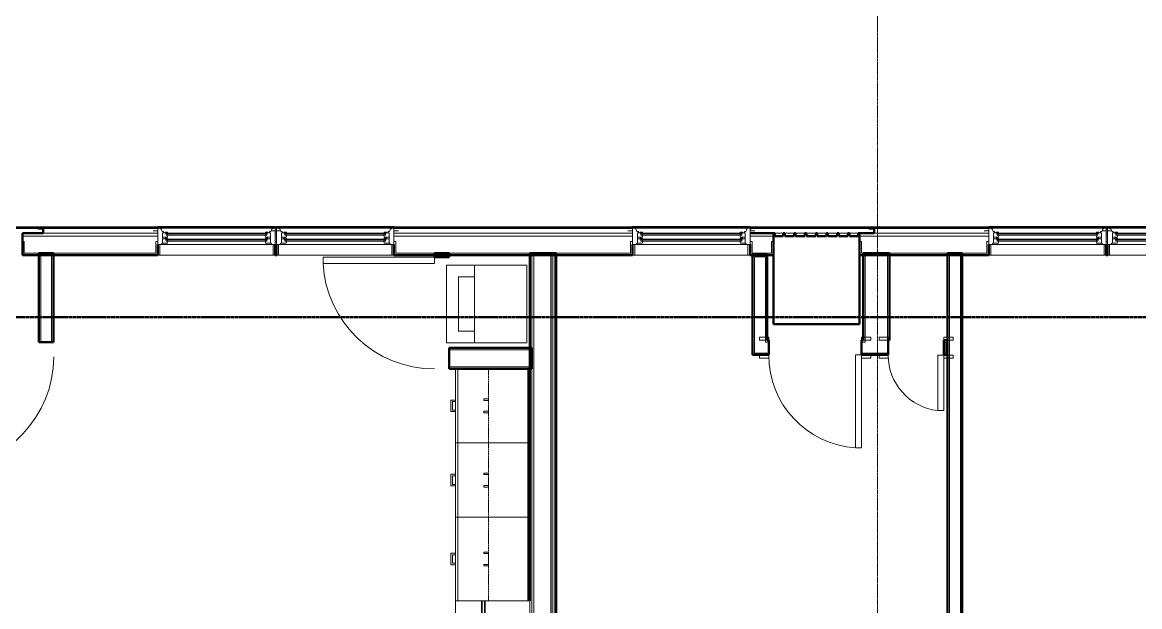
# Model space of a CAD drawing. Header units: inches. Extents: x -4218 to -1830, y 9767 to 12426.
# Drawn here: x -3103.9 to -2742.5, y 11996.1 to 12184.9 of the extents above; entities that cross this region are included whole.
import ezdxf

# ---------------------------------------------------------------- set-up
doc = ezdxf.new("R2010")
doc.units = ezdxf.units.IN
doc.header["$MEASUREMENT"] = 0
for name, pattern in [('Dash', [0.25, 0.125, -0.125]), ('Dash 1_16_', [0.125, 0.0625, -0.0625]), ('Grid Line 1_2_', [0.875, 0.5, -0.125, 0.125, -0.125])]:
    doc.linetypes.add(name, pattern=pattern)
for name, color, linetype, lineweight in [('0-1', 7, 'Continuous', 5), ('0-2', 252, 'Continuous', 9), ('A-DOOR-1', 10, 'Continuous', 9), ('A-DOOR-2', 50, 'Continuous', 20), ('A-DOOR-FRAM-1', 50, 'Continuous', 20), ('A-GENM', 5, 'Continuous', 9), ('A-GENM-6', 5, 'Continuous', 50), ('A-GLAZ-1', 151, 'Continuous', 9), ('A-GLAZ-2', 151, 'Continuous', 20), ('A-GLAZ-3', 151, 'Continuous', 50), ('A-WALL', 113, 'Continuous', 13), ('A-WALL-1', 7, 'Continuous', 50), ('A-WALL-2', 250, 'Continuous', 13), ('A-WALL-3', 253, 'Continuous', 9), ('A-WALL-4', 252, 'Continuous', 9), ('A-WALL-7', 113, 'Continuous', 9), ('A-WALL-8', 113, 'Continuous', 50), ('C-PROP-LINE-1', 91, 'Dash 1_16_', 50), ('I-WALL-1', 7, 'Continuous', 50), ('P-SANR-FIXT-1', 10, 'Continuous', 9), ('Q-CASE-1', 253, 'Continuous', 9), ('Q-CASE-2', 252, 'Continuous', 9), ('Q-CASE-3', 10, 'Continuous', 9), ('Q-CASE-4', 10, 'Dash', 9), ('Q-CASE-5', 254, 'Continuous', 9), ('S-GRID-1', 1, 'Grid Line 1_2_', 9)]:
    doc.layers.add(name, color=color, linetype=linetype, lineweight=lineweight)

# ---------------------------------------------------------------- blocks, each defined once
blk = doc.blocks.new('SWING - SINGLE - FLUSH - 30_ x 80_ - MAGIC PAK DOOR - ACOUSTICAL SEAL-3199411-BACKGROUND - 2ND FLOOR')
at = {"layer": 'A-DOOR-1'}
blk.add_arc((15, -2.375), 30.067, 180, 266.18593, dxfattribs=at)
at = {"layer": 'A-DOOR-2'}
for p, q in [((13, -2.375), (13, -32.375)), ((15, -2.375), (13, -2.375)), ((15, -2.375), (15, -32.375)), ((15, -32.375), (13, -32.375))]:
    blk.add_line(p, q, dxfattribs=at)
at = {"layer": 'A-DOOR-FRAM-1'}
for p, q in [((-18, 2.375), (-18, 3.375)), ((-18, 3.375), (-15, 3.375)), ((-15, 2.375), (-18, 2.375)), ((-15, 3.375), (-15, 2.375)), ((15, 2.375), (15, 3.375)), ((15, 3.375), (18, 3.375)), ((18, 2.375), (15, 2.375)), ((18, 3.375), (18, 2.375)), ((-18, -2.375), (-15, -2.375)), ((-18, -3.375), (-18, -2.375)), ((-15, -3.375), (-18, -3.375)), ((-15, -2.375), (-15, -3.375)), ((15, -2.375), (18, -2.375)), ((15, -3.375), (15, -2.375)), ((18, -3.375), (15, -3.375)), ((18, -2.375), (18, -3.375))]:
    blk.add_line(p, q, dxfattribs=at)
blk = doc.blocks.new('SWING - SINGLE - FLUSH - 1-6 X 6-8 PASSAGE-3199409-BACKGROUND - 2ND FLOOR')
at = {"layer": 'A-DOOR-1'}
blk.add_arc((9, -2.38), 18.07, 180, 263.6442, dxfattribs=at)
at = {"layer": 'A-DOOR-2'}
for p, q in [((7, -2.38), (7, -20.33)), ((9, -2.38), (7, -2.38)), ((9, -2.38), (9, -20.33)), ((9, -20.33), (7, -20.33))]:
    blk.add_line(p, q, dxfattribs=at)
at = {"layer": 'A-DOOR-FRAM-1'}
for p, q in [((-12, 2.37), (-12, 3.37)), ((-12, 3.37), (-9, 3.37)), ((-9, 2.37), (-12, 2.37)), ((-9, 3.37), (-9, 2.37)), ((9, 2.37), (9, 3.37)), ((9, 3.37), (12, 3.37)), ((12, 2.37), (9, 2.37)), ((12, 3.37), (12, 2.37)), ((-12, -2.38), (-9, -2.38)), ((-12, -3.38), (-12, -2.38)), ((-9, -3.38), (-12, -3.38)), ((-9, -2.38), (-9, -3.38)), ((9, -2.38), (12, -2.38)), ((9, -3.38), (9, -2.38)), ((12, -3.38), (9, -3.38)), ((12, -2.38), (12, -3.38))]:
    blk.add_line(p, q, dxfattribs=at)
blk = doc.blocks.new('SWING - SINGLE - FLUSH - 36_ x 80_ - OFFSET PIVOT DOOR AT MAGIC PAK AND WASHER_DRYER-3199414-BACKGROUND - 2ND FLOOR')
at = {"layer": 'A-DOOR-1'}
blk.add_arc((18, 2.37), 36.07, 93.1789, 180, dxfattribs=at)
at = {"layer": 'A-DOOR-2'}
for p, q in [((16, 2.37), (16, 38.39)), ((18, 38.39), (16, 38.39)), ((18, 2.37), (18, 38.39)), ((18, 2.37), (16, 2.37))]:
    blk.add_line(p, q, dxfattribs=at)
blk = doc.blocks.new('Stacked Washer and Dryer - 26_x25_ - Private-1352637-BACKGROUND - 2ND FLOOR')
at = {"layer": 'P-SANR-FIXT-1'}
for p, q in [((0, 12.5), (26, 12.5)), ((0, 12.5), (0, -12.5)), ((16.90625, 12.5), (16.90625, -12.5)), ((26, 12.5), (26, -12.5)), ((16.90625, 8.75), (22.09375, 8.75)), ((22.09375, 8.75), (22.09375, -8.75)), ((22.09375, -8.75), (16.90625, -8.75)), ((26, -12.5), (0, -12.5))]:
    blk.add_line(p, q, dxfattribs=at)
blk = doc.blocks.new('30quot_MicrowaveVent_11166 - 70cm miele oven-2322118-BACKGROUND - 2ND FLOOR')
at = {"layer": 'Q-CASE-3'}
for p, q in [((-14.2, -14.49), (-14.2, 0)), ((15.68, 0), (-14.2, 0)), ((15.68, 0), (15.68, -14.49)), ((15.68, -14.49), (-14.2, -14.49)), ((-14.2, -14.61), (15.68, -14.61)), ((-14.2, -15.39), (-14.2, -14.61)), ((-14.2, -15.6), (-14.2, -15.39)), ((-14.2, -15.39), (15.68, -15.39)), ((-14.2, -15.6), (15.68, -15.6)), ((7.69, -16.55), (7.69, -15.63)), ((7.69, -16.6), (8.88, -16.6)), ((8.88, -15.63), (8.88, -16.55)), ((15.68, -14.61), (15.68, -15.39)), ((15.68, -15.39), (15.68, -15.6))]:
    blk.add_line(p, q, dxfattribs=at)
blk = doc.blocks.new('Base Cabinet 3 Drawer 230 - Base Cabinet 3 Drawer 230 27_-V31-BACKGROUND - 2ND FLOOR')
at = {"layer": 'Q-CASE-1'}
for p, q in [((-12.76, -0.37), (-12.76, 0)), ((-1.14, -24), (-0.64, -24)), ((2.61, -24), (2.11, -24))]:
    blk.add_line(p, q, dxfattribs=at)
at = {"layer": 'Q-CASE-2'}
for p, q in [((-12.76, -23.25), (-12.76, -0.37)), ((14.24, -14.49), (14.24, -14.61)), ((14.24, -15.6), (14.24, -23.25)), ((-12.76, -23.25), (-12.76, -24)), ((14.24, -23.25), (-12.76, -23.25)), ((-12.76, -24), (14.24, -24)), ((-1.14, -24), (-0.64, -24)), ((2.61, -24), (2.11, -24)), ((14.24, -24), (14.24, -23.25))]:
    blk.add_line(p, q, dxfattribs=at)
at = {"layer": 'Q-CASE-3'}
for p, q in [((-1.14, -24), (-1.14, -25.5)), ((-0.64, -25), (-0.64, -24)), ((2.11, -25), (-0.64, -25)), ((2.11, -24), (2.11, -25)), ((2.61, -25.5), (2.61, -24)), ((-1.14, -25.5), (2.61, -25.5))]:
    blk.add_line(p, q, dxfattribs=at)
at = {"layer": 'Q-CASE-5'}
for p, q in [((-12.76, 0), (14.24, 0)), ((-1.14, -24), (-0.64, -24)), ((2.61, -24), (2.11, -24))]:
    blk.add_line(p, q, dxfattribs=at)
blk = doc.blocks.new('Base Cabinet 3 Drawer 230 - Base Cabinet 3 Drawer 230 24_-V17-BACKGROUND - 2ND FLOOR')
at = {"layer": 'Q-CASE-1'}
for p, q in [((-11.26, -0.37), (-11.26, 0)), ((12.74, 0), (12.74, -0.37)), ((-1.14, -24), (-0.64, -24)), ((2.61, -24), (2.11, -24))]:
    blk.add_line(p, q, dxfattribs=at)
at = {"layer": 'Q-CASE-2'}
for p, q in [((-11.26, -23.25), (-11.26, -0.37)), ((12.74, -0.37), (12.74, -23.25)), ((-11.26, -23.25), (-11.26, -24)), ((12.74, -23.25), (-11.26, -23.25)), ((-11.26, -24), (12.74, -24)), ((-1.14, -24), (-0.64, -24)), ((2.61, -24), (2.11, -24)), ((12.74, -24), (12.74, -23.25))]:
    blk.add_line(p, q, dxfattribs=at)
at = {"layer": 'Q-CASE-3'}
for p, q in [((-1.14, -24), (-1.14, -25.5)), ((-0.64, -25), (-0.64, -24)), ((2.11, -25), (-0.64, -25)), ((2.11, -24), (2.11, -25)), ((2.61, -25.5), (2.61, -24)), ((-1.14, -25.5), (2.61, -25.5))]:
    blk.add_line(p, q, dxfattribs=at)
at = {"layer": 'Q-CASE-5'}
for p, q in [((-11.26, 0), (12.74, 0)), ((-1.14, -24), (-0.64, -24)), ((2.61, -24), (2.11, -24))]:
    blk.add_line(p, q, dxfattribs=at)
blk = doc.blocks.new('Base Cabinet 3 Drawer 230 - Base Cabinet 3 Drawer 230 24_-V19-BACKGROUND - 2ND FLOOR')
at = {"layer": 'Q-CASE-1'}
for p, q in [((-0.64, 24), (-1.14, 24)), ((2.11, 24), (2.61, 24)), ((12.74, 24), (12.74, 23.25)), ((12.74, 0.37), (12.74, 23.25)), ((-11.26, 0.37), (-11.26, 0))]:
    blk.add_line(p, q, dxfattribs=at)
at = {"layer": 'Q-CASE-2'}
for p, q in [((-11.26, 24), (12.74, 24)), ((-11.26, 23.25), (-11.26, 24)), ((12.74, 23.25), (-11.26, 23.25)), ((-11.26, 23.25), (-11.26, 0.37)), ((-0.64, 24), (-1.14, 24)), ((2.11, 24), (2.61, 24))]:
    blk.add_line(p, q, dxfattribs=at)
at = {"layer": 'Q-CASE-3'}
for p, q in [((2.61, 25.5), (-1.14, 25.5)), ((-1.14, 25.5), (-1.14, 24)), ((2.61, 24), (2.61, 25.5)), ((-0.64, 24), (-0.64, 25)), ((-0.64, 25), (2.11, 25)), ((2.11, 25), (2.11, 24))]:
    blk.add_line(p, q, dxfattribs=at)
at = {"layer": 'Q-CASE-5'}
for p, q in [((-0.64, 24), (-1.14, 24)), ((2.11, 24), (2.61, 24)), ((12.74, 0), (12.74, 0.37)), ((-11.26, 0), (12.74, 0))]:
    blk.add_line(p, q, dxfattribs=at)
blk = doc.blocks.new('300 Series Wall Hung Cabinet_302 - 27_ X 24_-2766376-BACKGROUND - 2ND FLOOR')
at = {"layer": 'Q-CASE-3'}
for p, q in [((-1.76, 14.69), (-2.25, 14.69)), ((-2.25, 14.69), (-2.25, 13.19)), ((-1.76, 13.19), (-1.76, 14.69)), ((2.24, 14.69), (1.75, 14.69)), ((1.75, 14.69), (1.75, 13.19)), ((2.24, 13.19), (2.24, 14.69)), ((-1.76, 13.19), (-2.25, 13.19)), ((2.24, 13.19), (1.75, 13.19))]:
    blk.add_line(p, q, dxfattribs=at)
at = {"layer": 'Q-CASE-4'}
for p, q in [((-13.5, 0.19), (-13.5, 13.19)), ((-13.5, 13.19), (13.5, 13.19)), ((13.5, 13.19), (13.5, 0.19)), ((13.5, 0.19), (-13.5, 0.19))]:
    blk.add_line(p, q, dxfattribs=at)
blk = doc.blocks.new('300 Series Wall Hung Cabinet_302 - 24_ X 24_-2588623-BACKGROUND - 2ND FLOOR')
at = {"layer": 'Q-CASE-3'}
for p, q in [((-2.25, -13.19), (-1.76, -13.19)), ((-2.25, -13.19), (-2.25, -14.69)), ((-1.76, -14.69), (-1.76, -13.19)), ((1.75, -13.19), (2.24, -13.19)), ((1.75, -13.19), (1.75, -14.69)), ((2.24, -14.69), (2.24, -13.19)), ((-2.25, -14.69), (-1.76, -14.69)), ((1.75, -14.69), (2.24, -14.69))]:
    blk.add_line(p, q, dxfattribs=at)
at = {"layer": 'Q-CASE-4'}
for p, q in [((12, -0.19), (-12, -0.19)), ((-12, -0.19), (-12, -13.19)), ((12, -13.19), (12, -0.19)), ((-12, -13.19), (12, -13.19))]:
    blk.add_line(p, q, dxfattribs=at)
blk = doc.blocks.new('300 Series Wall Hung Cabinet_302 - 24_ X 24_-2590484-BACKGROUND - 2ND FLOOR')
at = {"layer": 'Q-CASE-3'}
for p, q in [((-1.76, 14.69), (-2.25, 14.69)), ((-2.25, 14.69), (-2.25, 13.19)), ((-1.76, 13.19), (-1.76, 14.69)), ((2.24, 14.69), (1.75, 14.69)), ((1.75, 14.69), (1.75, 13.19)), ((2.24, 13.19), (2.24, 14.69)), ((-1.76, 13.19), (-2.25, 13.19)), ((2.24, 13.19), (1.75, 13.19))]:
    blk.add_line(p, q, dxfattribs=at)
at = {"layer": 'Q-CASE-4'}
for p, q in [((-12, 0.19), (-12, 13.19)), ((-12, 13.19), (12, 13.19)), ((12, 13.19), (12, 0.19)), ((12, 0.19), (-12, 0.19))]:
    blk.add_line(p, q, dxfattribs=at)
blk = doc.blocks.new('CTR - 1st Phase - Unit Layouts_rvt-1-BACKGROUND - 2ND FLOOR')
at = {"layer": 'A-WALL-1'}
for p, q in [((-3098.6, 12110.34), (-3098.6, 12081.6)), ((-3097.97, 12110.34), (-3098.6, 12110.34)), ((-3094.47, 12110.34), (-3097.97, 12110.34)), ((-3093.85, 12110.34), (-3094.47, 12110.34)), ((-3093.85, 12081.6), (-3093.85, 12110.34)), ((-2970.65, 12110.34), (-2970.65, 12109.01)), ((-2970.03, 12110.34), (-2970.65, 12110.34)), ((-2970.65, 12109.01), (-2965.9, 12109.01)), ((-2966.53, 12110.34), (-2970.03, 12110.34)), ((-2965.9, 12110.34), (-2966.53, 12110.34)), ((-2965.9, 12109.01), (-2965.9, 12110.34)), ((-2867.7, 12109.81), (-2867.7, 12077.44)), ((-2867.07, 12109.81), (-2867.7, 12109.81)), ((-2863.57, 12109.81), (-2867.07, 12109.81)), ((-2862.95, 12109.81), (-2863.57, 12109.81)), ((-2862.95, 12082.19), (-2862.95, 12109.81)), ((-2804.62, 12110.34), (-2804.62, 11922.54)), ((-2804, 12110.34), (-2804.62, 12110.34)), ((-2800.5, 12110.34), (-2804, 12110.34)), ((-2799.87, 12110.34), (-2800.5, 12110.34)), ((-2799.87, 11922.54), (-2799.87, 12110.34)), ((-2862.44, 12082.19), (-2862.95, 12082.19)), ((-2862.44, 12077.44), (-2862.44, 12082.19)), ((-2831.94, 12082.19), (-2832.44, 12082.19)), ((-2832.44, 12082.19), (-2832.44, 12077.44)), ((-2823.81, 12077.44), (-2823.81, 12082.19)), ((-2804.62, 12082.19), (-2805.81, 12082.19)), ((-2805.81, 12082.19), (-2805.81, 12077.44)), ((-2804.62, 12081.56), (-2804.62, 12082.19)), ((-3098.6, 12081.6), (-3093.85, 12081.6)), ((-2939.15, 12079.76), (-2965.9, 12079.76)), ((-2965.9, 12079.76), (-2965.9, 12073.01)), ((-2939.15, 12073.01), (-2939.15, 12079.76)), ((-2804.62, 12078.06), (-2804.62, 12081.56)), ((-2867.7, 12077.44), (-2867.07, 12077.44)), ((-2867.07, 12077.44), (-2862.95, 12077.44)), ((-2862.95, 12077.44), (-2862.44, 12077.44)), ((-2832.44, 12077.44), (-2823.81, 12077.44)), ((-2805.81, 12077.44), (-2804.62, 12077.44)), ((-2804.62, 12077.44), (-2804.62, 12078.06)), ((-2965.9, 12073.01), (-2939.15, 12073.01)), ((-2939.77, 12073.01), (-2940.15, 12073.01)), ((-2940.15, 12073.01), (-2940.15, 11998.01)), ((-2939.77, 11998.01), (-2939.77, 12073.01))]:
    blk.add_line(p, q, dxfattribs=at)
at = {"layer": 'A-WALL-2'}
for p, q in [((-3097.97, 12081.6), (-3097.97, 12109.72)), ((-3094.47, 12109.72), (-3097.97, 12109.72)), ((-3094.47, 12081.6), (-3094.47, 12109.72)), ((-2970.03, 12109.01), (-2970.03, 12109.72)), ((-2966.53, 12109.72), (-2970.03, 12109.72)), ((-2966.53, 12109.01), (-2966.53, 12109.72)), ((-2867.07, 12078.06), (-2867.07, 12109.19)), ((-2863.57, 12109.19), (-2867.07, 12109.19)), ((-2863.57, 12081.56), (-2863.57, 12109.19)), ((-2831.31, 12110.34), (-2831.31, 12082.19)), ((-2824.06, 12110.34), (-2824.06, 12082.19)), ((-2804, 11922.54), (-2804, 12109.71)), ((-2800.5, 12109.71), (-2804, 12109.71)), ((-2800.5, 11922.54), (-2800.5, 12109.71)), ((-2831.31, 12082.19), (-2831.31, 12081.56)), ((-2824.06, 12082.19), (-2824.06, 12081.56)), ((-2939.15, 12079.13), (-2965.9, 12079.13)), ((-2862.95, 12081.56), (-2863.57, 12081.56)), ((-2862.44, 12081.56), (-2862.95, 12081.56)), ((-2831.31, 12081.56), (-2832.44, 12081.56)), ((-2823.81, 12081.56), (-2824.06, 12081.56)), ((-2805.25, 12081.56), (-2805.81, 12081.56)), ((-2805.25, 12078.06), (-2805.25, 12081.56)), ((-2863.57, 12078.06), (-2867.07, 12078.06)), ((-2862.95, 12078.06), (-2863.57, 12078.06)), ((-2862.44, 12078.06), (-2862.95, 12078.06)), ((-2823.81, 12078.06), (-2832.44, 12078.06)), ((-2805.25, 12078.06), (-2805.81, 12078.06)), ((-2939.15, 12073.63), (-2965.9, 12073.63))]:
    blk.add_line(p, q, dxfattribs=at)
at = {"layer": 'A-WALL-3'}
for p in [(-2940.15, 12073.01), (-2939.77, 11998.01)]:
    blk.add_line(p, (-2939.77, 12073.01), dxfattribs=at)
at = {"layer": 'A-WALL-4'}
blk.add_line((-2940.15, 12073.01), (-2940.15, 11998.01), dxfattribs=at)
at = {"layer": 'A-WALL-7'}
for p, q in [((-2940.15, 12073.01), (-2963.77, 12073.01)), ((-2963.77, 12073.01), (-2963.77, 11942.75)), ((-2963.77, 11942.75), (-2963.77, 12073.01)), ((-2963.77, 12073.01), (-2940.15, 12073.01)), ((-2939.77, 12073.01), (-2940.15, 12073.01)), ((-2940.15, 12073.01), (-2939.77, 12073.01)), ((-2939.77, 11998.01), (-2939.77, 12073.01)), ((-2939.77, 12073.01), (-2939.77, 11998.01))]:
    blk.add_line(p, q, dxfattribs=at)
at = {"layer": 'I-WALL-1'}
for p, q in [((-2823.44, 12110.34), (-2831.94, 12110.34)), ((-2831.94, 12110.34), (-2831.94, 12082.19)), ((-2823.44, 12082.19), (-2823.44, 12110.34)), ((-2823.81, 12082.19), (-2823.44, 12082.19))]:
    blk.add_line(p, q, dxfattribs=at)
at = {"layer": '0-2'}
for name, p, rotation in [('SWING - SINGLE - FLUSH - 36_ x 80_ - OFFSET PIVOT DOOR AT MAGIC PAK AND WASHER_DRYER-3199414-BACKGROUND - 2ND FLOOR', (-2968.28, 12091.01), 90.000000000016), ('Stacked Washer and Dryer - 26_x25_ - Private-1352637-BACKGROUND - 2ND FLOOR', (-2940.74, 12093.91), 180), ('SWING - SINGLE - FLUSH - 36_ x 80_ - OFFSET PIVOT DOOR AT MAGIC PAK AND WASHER_DRYER-3199414-BACKGROUND - 2ND FLOOR', (-3111.85, 12079.23), 180), ('Base Cabinet 3 Drawer 230 - Base Cabinet 3 Drawer 230 24_-V19-BACKGROUND - 2ND FLOOR', (-2939.77, 12060.27), 90.0000000000739), ('300 Series Wall Hung Cabinet_302 - 24_ X 24_-2590484-BACKGROUND - 2ND FLOOR', (-2939.96, 12061.01), 90.00000000002815), ('Base Cabinet 3 Drawer 230 - Base Cabinet 3 Drawer 230 24_-V17-BACKGROUND - 2ND FLOOR', (-2939.77, 12037.74), 269.9999999999843), ('300 Series Wall Hung Cabinet_302 - 24_ X 24_-2588623-BACKGROUND - 2ND FLOOR', (-2939.96, 12037.01), 270.0000000000281), ('Base Cabinet 3 Drawer 230 - Base Cabinet 3 Drawer 230 27_-V31-BACKGROUND - 2ND FLOOR', (-2939.77, 12012.24), 269.9999999999843), ('300 Series Wall Hung Cabinet_302 - 27_ X 24_-2766376-BACKGROUND - 2ND FLOOR', (-2939.96, 12011.51), 90.00000000002815), ('30quot_MicrowaveVent_11166 - 70cm miele oven-2322118-BACKGROUND - 2ND FLOOR', (-2939.77, 11983.8), 270.0000000000297)]:
    blk.add_blockref(name, p, dxfattribs=dict(at, rotation=rotation))
for name, p in [('SWING - SINGLE - FLUSH - 30_ x 80_ - MAGIC PAK DOOR - ACOUSTICAL SEAL-3199411-BACKGROUND - 2ND FLOOR', (-2847.44, 12079.81)), ('SWING - SINGLE - FLUSH - 1-6 X 6-8 PASSAGE-3199409-BACKGROUND - 2ND FLOOR', (-2814.81, 12079.81))]:
    blk.add_blockref(name, p, dxfattribs=at)
blk = doc.blocks.new('CTR - 1st Phase - Common Walls_rvt-1-BACKGROUND - 2ND FLOOR')
at = {"layer": 'A-WALL-2'}
for p, q in [((-2939.15, 11725.36), (-2939.15, 12110.34)), ((-2938.52, 11725.36), (-2938.52, 12110.34)), ((-2933.02, 11725.36), (-2933.02, 12110.34)), ((-2932.52, 11725.36), (-2932.52, 12110.34)), ((-2931.9, 11725.36), (-2931.9, 12110.34))]:
    blk.add_line(p, q, dxfattribs=at)
at = {"layer": 'I-WALL-1'}
for p, q in [((-2939.77, 12110.34), (-2939.77, 11998.01)), ((-2931.27, 12110.34), (-2939.77, 12110.34)), ((-2931.27, 11845.49), (-2931.27, 12110.34))]:
    blk.add_line(p, q, dxfattribs=at)
blk = doc.blocks.new('Window-Double_Hung-Andersen-400_Series-Tilt_Wash - DOUBLE HUNG - REVERSE COTTAGE - 2ND FLOOR-2888385-BACKGROUND - 2ND FLOOR')
at = {"layer": 'A-GLAZ-1'}
for p, q in [((-16.29, 2.5), (-15.7, 2.5)), ((-16.29, 2.12), (-15.7, 2.12)), ((-16.29, 0.56), (-15.7, 0.56)), ((-16.29, 0.19), (-15.7, 0.19)), ((-15.82, 2.5), (-15.82, 2.12)), ((-15.82, 0.56), (-15.82, 0.19)), ((-15.7, 2.62), (15.7, 2.62)), ((-15.7, 2.5), (15.7, 2.5)), ((-15.7, 2.12), (15.7, 2.12)), ((-15.7, 2), (15.7, 2)), ((-15.7, 0.69), (15.7, 0.69)), ((-15.7, 0.56), (15.7, 0.56)), ((-15.7, 0.19), (15.7, 0.19)), ((-15.7, 0.06), (15.7, 0.06)), ((16.29, 2.5), (15.7, 2.5)), ((16.29, 2.12), (15.7, 2.12)), ((16.29, 0.56), (15.7, 0.56)), ((16.29, 0.19), (15.7, 0.19)), ((15.82, 2.5), (15.82, 2.12)), ((15.82, 0.56), (15.82, 0.19)), ((-19.01, -3.94), (-19.01, -2.44)), ((-19.01, -2.44), (-18.95, -2.44)), ((18.95, -1.06), (-18.95, -1.06)), ((-18.95, -1.06), (-18.95, -4.44)), ((-18.32, -1.06), (-18.32, -4.44)), ((18.32, -1.06), (18.32, -4.44)), ((18.95, -4.44), (18.95, -1.06)), ((18.95, -2.44), (19.01, -2.44)), ((19.01, -2.44), (19.01, -3.94)), ((-18.95, -3.94), (-19.01, -3.94)), ((-18.95, -4.44), (18.95, -4.44)), ((19.01, -3.94), (18.95, -3.94))]:
    blk.add_line(p, q, dxfattribs=at)
at = {"layer": 'A-GLAZ-2'}
for p, q in [((19.01, 4.81), (-19.01, 4.81)), ((-19.01, 4.81), (-19.01, -1.06)), ((-18.2, 4.81), (-18.2, 4)), ((-18.2, 4), (-17.92, 4)), ((-17.92, 4), (-17.61, 3.19)), ((17.92, 4), (17.61, 3.19)), ((18.2, 4), (17.92, 4)), ((18.2, 4.81), (18.2, 4)), ((19.01, -1.06), (19.01, 4.81)), ((-19.01, 3.44), (-20.51, 3.44)), ((-17.61, 3.19), (-17.14, 3.19)), ((-17.42, 2.75), (-16.57, 2.75)), ((-17.42, 2.75), (-17.42, -0.56)), ((-17.42, 1.37), (-15.86, 1.37)), ((-17.42, 0.81), (-16.57, 0.81)), ((-17.14, 3.19), (-17.14, 2.75)), ((-15.86, 2.97), (-16.57, 2.97)), ((-16.57, 2.62), (-16.57, 2.97)), ((-15.7, 2.62), (-16.57, 2.62)), ((-15.86, 1.03), (-16.57, 1.03)), ((-16.57, 0.69), (-16.57, 1.03)), ((-15.7, 0.69), (-16.57, 0.69)), ((-16.29, 2.62), (-16.29, 2)), ((-15.7, 2), (-16.29, 2)), ((-16.29, 0.69), (-16.29, 0.06)), ((-15.7, 0.06), (-16.29, 0.06)), ((-15.86, 2.97), (-15.7, 2.62)), ((-15.86, 1.37), (-15.7, 2)), ((-15.86, 1.03), (-15.7, 0.69)), ((-15.86, -0.56), (-15.7, 0.06)), ((15.86, 2.97), (15.7, 2.62)), ((15.7, 2.62), (16.57, 2.62)), ((15.7, 2), (16.29, 2)), ((15.86, 1.37), (15.7, 2)), ((15.86, 1.03), (15.7, 0.69)), ((15.7, 0.69), (16.57, 0.69)), ((15.7, 0.06), (16.29, 0.06)), ((15.86, -0.56), (15.7, 0.06)), ((15.86, 2.97), (16.57, 2.97)), ((17.42, 1.37), (15.86, 1.37)), ((15.86, 1.03), (16.57, 1.03)), ((16.29, 2.62), (16.29, 2)), ((16.29, 0.69), (16.29, 0.06)), ((16.57, 2.62), (16.57, 2.97)), ((17.42, 2.75), (16.57, 2.75)), ((16.57, 0.69), (16.57, 1.03)), ((17.42, 0.81), (16.57, 0.81)), ((17.14, 3.19), (17.14, 2.75)), ((17.61, 3.19), (17.14, 3.19)), ((17.42, 2.75), (17.42, -0.56)), ((19.01, 3.44), (20.51, 3.44)), ((-19.01, -1.06), (19.01, -1.06)), ((-17.67, -0.78), (-18, -1.06)), ((-17.67, -0.78), (-17.67, -0.56)), ((-17.67, -0.56), (-15.86, -0.56)), ((17.67, -0.56), (15.86, -0.56)), ((17.67, -0.78), (17.67, -0.56)), ((17.67, -0.78), (18, -1.06))]:
    blk.add_line(p, q, dxfattribs=at)
blk = doc.blocks.new('Perforated Panel at Magic-Pak - hvac panel - 2nd floor 2-2702972-BACKGROUND - 2ND FLOOR')
at = {"layer": 'A-GLAZ-3'}
for p, q in [((-19.01, -4.38), (19.01, -4.38)), ((-19.01, -4.44), (-19.01, -4.38)), ((19.01, -4.44), (-19.01, -4.44)), ((19.01, -4.38), (19.01, -4.44))]:
    blk.add_line(p, q, dxfattribs=at)
blk = doc.blocks.new('V-Series_EWC4_SPVU_RFA_2015 - 2ND AND 3RD FLOOR-2226480-BACKGROUND - 2ND FLOOR')
at = {"layer": 'A-GENM'}
for p, q in [((-3858.97, 11732.03), (-3858.97, 11734.83)), ((-3858.97, 11728.55), (-3858.97, 11731.53)), ((-3858.97, 11725.06), (-3858.97, 11728.05)), ((-3858.97, 11721.58), (-3858.97, 11724.56)), ((-3858.97, 11718.09), (-3858.97, 11721.08)), ((-3858.97, 11714.61), (-3858.97, 11717.59)), ((-3858.97, 11711.12), (-3858.97, 11714.11)), ((-3858.97, 11707.83), (-3858.97, 11710.62))]:
    blk.add_line(p, q, dxfattribs=at)
at = {"layer": 'A-GENM-6'}
for p, q in [((-3829.54, 11735.26), (-3858.97, 11735.26)), ((-3858.97, 11735.26), (-3858.97, 11734.83)), ((-3829.54, 11707.39), (-3829.54, 11735.26)), ((-3858.97, 11734.83), (-3857.97, 11734.83)), ((-3857.97, 11732.03), (-3858.97, 11732.03)), ((-3858.97, 11732.03), (-3858.97, 11731.53)), ((-3858.97, 11731.53), (-3857.97, 11731.53)), ((-3857.97, 11734.83), (-3857.97, 11732.03)), ((-3857.97, 11731.53), (-3857.97, 11728.55)), ((-3857.97, 11728.55), (-3858.97, 11728.55)), ((-3858.97, 11728.55), (-3858.97, 11728.05)), ((-3858.97, 11728.05), (-3857.97, 11728.05)), ((-3857.97, 11728.05), (-3857.97, 11725.06)), ((-3857.97, 11725.06), (-3858.97, 11725.06)), ((-3858.97, 11725.06), (-3858.97, 11724.56)), ((-3858.97, 11724.56), (-3857.97, 11724.56)), ((-3857.97, 11724.56), (-3857.97, 11721.58)), ((-3857.97, 11721.58), (-3858.97, 11721.58)), ((-3858.97, 11721.58), (-3858.97, 11721.08)), ((-3858.97, 11721.08), (-3857.97, 11721.08)), ((-3857.97, 11721.08), (-3857.97, 11718.09)), ((-3857.97, 11718.09), (-3858.97, 11718.09)), ((-3858.97, 11718.09), (-3858.97, 11717.59)), ((-3858.97, 11717.59), (-3857.97, 11717.59)), ((-3857.97, 11717.59), (-3857.97, 11714.61)), ((-3857.97, 11714.61), (-3858.97, 11714.61)), ((-3858.97, 11714.61), (-3858.97, 11714.11)), ((-3858.97, 11714.11), (-3857.97, 11714.11)), ((-3857.97, 11714.11), (-3857.97, 11711.12)), ((-3857.97, 11711.12), (-3858.97, 11711.12)), ((-3858.97, 11711.12), (-3858.97, 11710.62)), ((-3858.97, 11710.62), (-3857.97, 11710.62)), ((-3857.97, 11710.62), (-3857.97, 11707.83)), ((-3857.97, 11707.83), (-3858.97, 11707.83)), ((-3858.97, 11707.83), (-3858.97, 11707.39)), ((-3858.97, 11707.39), (-3829.54, 11707.39))]:
    blk.add_line(p, q, dxfattribs=at)
blk = doc.blocks.new('Family - ___-2835860-BACKGROUND - 2ND FLOOR')
at = {"layer": 'C-PROP-LINE-1'}
blk.add_line((-2636.92, 12118.59), (-3860.72, 12118.59), dxfattribs=at)
blk = doc.blocks.new('Family - ___-2835903-BACKGROUND - 2ND FLOOR')
at = {"layer": 'C-PROP-LINE-1'}
blk.add_line((-2096.45, 12089.69), (-3831.82, 12089.69), dxfattribs=at)
blk = doc.blocks.new('Family - ___-2835932-BACKGROUND - 2ND FLOOR')
at = {"layer": 'C-PROP-LINE-1'}
blk.add_line((-2067.55, 12118.59), (-3860.72, 12118.59), dxfattribs=at)

msp = doc.modelspace()

# ---------------------------------------------------------------- linework, layer by layer
at = {"layer": 'A-WALL'}
for p, q in [((-3060.14, 12118.34), (-3097.16, 12118.34)), ((-3021.74, 12118.34), (-3022.11, 12118.34)), ((-2906.54, 12118.34), (-2983.71, 12118.34)), ((-2791.34, 12118.34), (-2828.36, 12118.34)), ((-2752.94, 12118.34), (-2753.31, 12118.34)), ((-3060.14, 12115.84), (-3103.92, 12115.84)), ((-3060.14, 12116.84), (-3097.16, 12116.84)), ((-3021.74, 12116.84), (-3022.11, 12116.84)), ((-3021.74, 12115.84), (-3022.11, 12115.84)), ((-2906.54, 12116.84), (-2983.71, 12116.84)), ((-2906.54, 12115.84), (-2983.71, 12115.84)), ((-2861, 12115.84), (-2868.51, 12115.84)), ((-2791.34, 12115.84), (-2833.12, 12115.84)), ((-2791.34, 12116.84), (-2828.36, 12116.84)), ((-2752.94, 12116.84), (-2753.31, 12116.84)), ((-2752.94, 12115.84), (-2753.31, 12115.84)), ((-3103.3, 12114.15), (-3103.92, 12114.15)), ((-3103.3, 12114.15), (-3103.3, 12110.34)), ((-3060.76, 12110.34), (-3060.76, 12114.15)), ((-3060.14, 12114.15), (-3060.76, 12114.15)), ((-3021.74, 12114.15), (-3022.11, 12114.15)), ((-2983.09, 12114.15), (-2983.71, 12114.15)), ((-2983.09, 12114.15), (-2983.09, 12110.34)), ((-2907.16, 12110.34), (-2907.16, 12114.15)), ((-2906.54, 12114.15), (-2907.16, 12114.15)), ((-2867.89, 12114.15), (-2868.51, 12114.15)), ((-2867.89, 12114.15), (-2867.89, 12110.34)), ((-2861.62, 12110.34), (-2861.62, 12114.15)), ((-2861, 12114.15), (-2861.62, 12114.15)), ((-2832.5, 12114.15), (-2833.12, 12114.15)), ((-2832.5, 12114.15), (-2832.5, 12110.34)), ((-2791.96, 12110.34), (-2791.96, 12114.15)), ((-2791.34, 12114.15), (-2791.96, 12114.15)), ((-2752.94, 12114.15), (-2753.31, 12114.15)), ((-3103.3, 12110.34), (-3060.76, 12110.34)), ((-2983.09, 12110.34), (-2907.16, 12110.34)), ((-2867.89, 12110.34), (-2861.62, 12110.34)), ((-2832.5, 12110.34), (-2791.96, 12110.34))]:
    msp.add_line(p, q, dxfattribs=at)
at = {"layer": 'A-WALL-8'}
for p, q in [((-3060.14, 12118.59), (-3098.91, 12118.59)), ((-3098.91, 12118.59), (-3098.91, 12118.34)), ((-3098.91, 12118.34), (-3097.16, 12118.34)), ((-3097.16, 12118.34), (-3097.16, 12116.84)), ((-3021.74, 12118.59), (-3022.11, 12118.59)), ((-2906.54, 12118.59), (-2983.71, 12118.59)), ((-2868.14, 12118.59), (-2868.51, 12118.59)), ((-2868.51, 12118.34), (-2868.14, 12118.34)), ((-2868.14, 12118.34), (-2868.14, 12118.59)), ((-2791.34, 12118.59), (-2830.11, 12118.59)), ((-2830.11, 12118.59), (-2830.11, 12118.34)), ((-2830.11, 12118.34), (-2828.36, 12118.34)), ((-2828.36, 12118.34), (-2828.36, 12116.84)), ((-2752.94, 12118.59), (-2753.31, 12118.59)), ((-3097.16, 12116.84), (-3103.92, 12116.84)), ((-3103.92, 12116.84), (-3103.92, 12109.71)), ((-2861, 12116.84), (-2868.51, 12116.84)), ((-2861, 12109.71), (-2861, 12116.84)), ((-2828.36, 12116.84), (-2833.12, 12116.84)), ((-2833.12, 12116.84), (-2833.12, 12109.71)), ((-3060.14, 12109.71), (-3060.14, 12113.09)), ((-3022.11, 12113.09), (-3022.11, 12109.71)), ((-3021.74, 12109.71), (-3021.74, 12113.09)), ((-2983.71, 12113.09), (-2983.71, 12109.71)), ((-2906.54, 12109.71), (-2906.54, 12113.09)), ((-2868.51, 12113.09), (-2868.51, 12109.71)), ((-2791.34, 12109.71), (-2791.34, 12113.09)), ((-2753.31, 12113.09), (-2753.31, 12109.71)), ((-2752.94, 12109.71), (-2752.94, 12113.09)), ((-3103.92, 12109.71), (-3060.14, 12109.71)), ((-3022.11, 12109.71), (-3021.74, 12109.71)), ((-2983.71, 12109.71), (-2906.54, 12109.71)), ((-2868.51, 12109.71), (-2861, 12109.71)), ((-2833.12, 12109.71), (-2791.34, 12109.71)), ((-2753.31, 12109.71), (-2752.94, 12109.71))]:
    msp.add_line(p, q, dxfattribs=at)
at = {"layer": 'S-GRID-1'}
msp.add_line((-2827.32, 9836.18), (-2827.32, 12376.81), dxfattribs=at)

# ---------------------------------------------------------------- block references
at = {"layer": '0-1'}
for name in ['CTR - 1st Phase - Unit Layouts_rvt-1-BACKGROUND - 2ND FLOOR', 'CTR - 1st Phase - Common Walls_rvt-1-BACKGROUND - 2ND FLOOR']:
    msp.add_blockref(name, (0, 0), dxfattribs=at)
at = {"layer": 'A-GENM', "rotation": 269.9999999999999}
msp.add_blockref('V-Series_EWC4_SPVU_RFA_2015 - 2ND AND 3RD FLOOR-2226480-BACKGROUND - 2ND FLOOR', (-14568.39, 8257.87), dxfattribs=at)
at = {"layer": 'A-GLAZ-1', "rotation": 180}
for p in [(-3117.92, 12114.15), (-2849.12, 12114.15)]:
    msp.add_blockref('Perforated Panel at Magic-Pak - hvac panel - 2nd floor 2-2702972-BACKGROUND - 2ND FLOOR', p, dxfattribs=at)
at = {"layer": 'A-GLAZ-1'}
for p in [(-3041.12, 12114.15), (-3002.72, 12114.15), (-2887.52, 12114.15), (-2772.32, 12114.15), (-2733.92, 12114.15)]:
    msp.add_blockref('Window-Double_Hung-Andersen-400_Series-Tilt_Wash - DOUBLE HUNG - REVERSE COTTAGE - 2ND FLOOR-2888385-BACKGROUND - 2ND FLOOR', p, dxfattribs=at)
at = {"layer": 'C-PROP-LINE-1'}
for name in ['Family - ___-2835860-BACKGROUND - 2ND FLOOR', 'Family - ___-2835932-BACKGROUND - 2ND FLOOR', 'Family - ___-2835903-BACKGROUND - 2ND FLOOR']:
    msp.add_blockref(name, (0, 0), dxfattribs=at)

doc.saveas('drawing.dxf')
